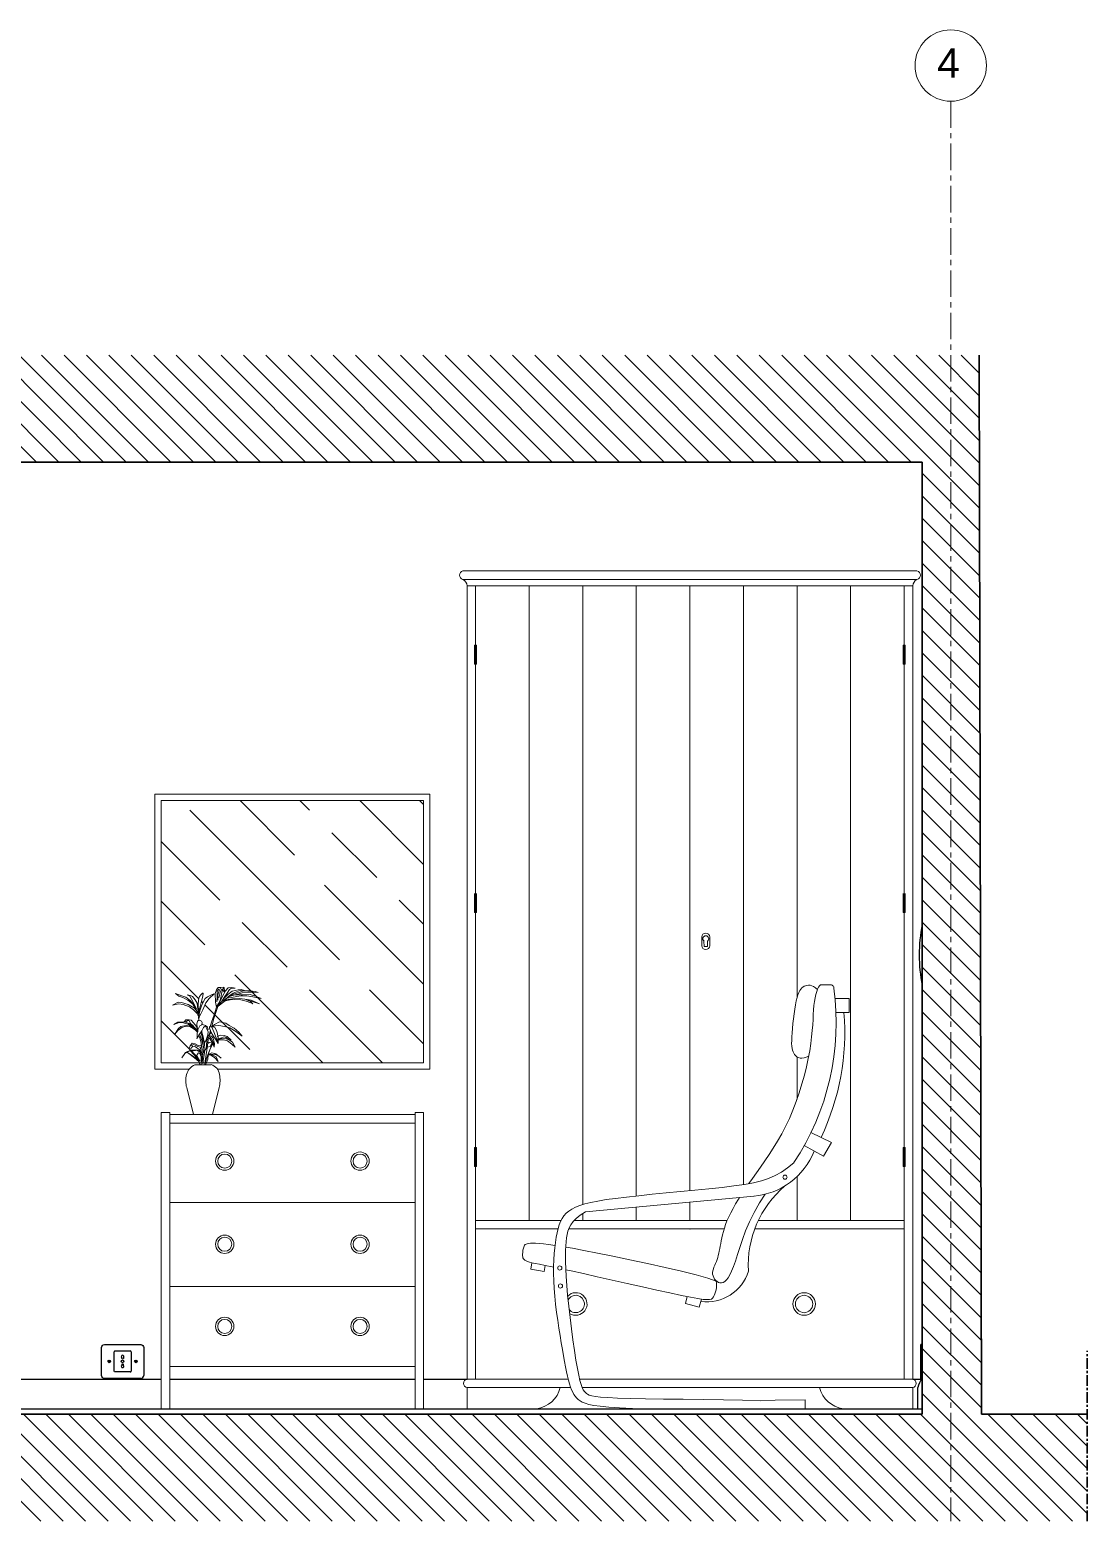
# Model space of a CAD drawing. Header units: inches. Extents: x 5820 to 9019, y 1381 to 2716.
# Drawn here: x 6225.7 to 6475.7, y 2363.1 to 2715.6 of the extents above; entities that cross this region are included whole.
import ezdxf

# ---------------------------------------------------------------- set-up
doc = ezdxf.new("R2010")
doc.units = ezdxf.units.IN
doc.header["$MEASUREMENT"] = 0
doc.linetypes.add('CENTERX2', pattern=[4, 2.5, -0.5, 0.5, -0.5])
for name, color, linetype, lineweight in [('A-FURN', 9, 'Continuous', 18), ('A-WALL-FULL', 7, 'Continuous', 35), ('G-ANNO-DIM', 3, 'Continuous', 18)]:
    doc.layers.add(name, color=color, linetype=linetype, lineweight=lineweight)
doc.layers.add('ACCESSORI', color=2, linetype='Continuous')
doc.layers.add('PAVIMENTAZIONE', color=1, linetype='Continuous')
doc.styles.add('ARIAL', font='Arial.ttf')

msp = doc.modelspace()

# ---------------------------------------------------------------- hatches: boundary and pattern name
at = {"layer": 'A-FURN'}
h = msp.add_hatch(dxfattribs=at)
h.set_pattern_fill('GOST_WOOD', color=256, scale=5, angle=225)
h.set_pattern_definition([(315, (7960.573, -4766.243), (-21.2132, -21.2132), [50, -10]), (315, (7946.43, -4766.243), (-21.2132, -21.2132), [30, -7.5, 15, -7.5]), (315, (7928.753, -4762.707), (-21.2132, -21.2132), [50, -10])])
h.paths.add_polyline_path([(6256.76, 2533.41), (6256.76, 2471.41), (6267.08, 2471.41), (6267.61, 2474.99), (6267.72, 2475.91), (6268.09, 2476.22), (6269.04, 2476.3), (6269.02, 2476.36), (6268.62, 2477.13), (6267.99, 2477.94), (6267.99, 2477.93), (6267.66, 2477.4), (6267.42, 2476.75), (6267.04, 2476.41), (6266.96, 2475.76), (6266.88, 2476.26), (6267.42, 2476.75), (6267.66, 2477.4), (6267.99, 2477.94), (6268.62, 2477.13), (6269.1, 2476.21), (6268.68, 2475.45), (6268.26, 2474.5), (6267.9, 2473.45), (6267.89, 2473.39), (6267.94, 2473.39), (6268.7, 2473.75), (6269.66, 2473.59), (6270.93, 2472.55), (6270.11, 2473.17), (6269.23, 2473.48), (6267.94, 2473.39), (6267.92, 2473.38), (6268.97, 2473.25), (6269.7, 2472.86), (6270.41, 2471.41), (6318.76, 2471.41), (6318.76, 2533.41)])
h.paths.add_polyline_path([(6270.98, 2485.87), (6270.94, 2485.83), (6270.95, 2485.84)], flags=16)
h.paths.add_polyline_path([(6265.36, 2478.89), (6265.44, 2478.84), (6265.39, 2479.02)], flags=16)
h.paths.add_polyline_path([(6269.3, 2487.7), (6268.07, 2486.66), (6267.28, 2485.64), (6266.59, 2483.94), (6266.1, 2482.97), (6265.74, 2482.28), (6265.63, 2481.54), (6265.63, 2481.54), (6265.6, 2481.34), (6265.54, 2482.39), (6265.15, 2483.15), (6264.39, 2483.94), (6263.42, 2484.67), (6261.93, 2485.2), (6260.88, 2485.38), (6259.43, 2485.04), (6260.77, 2485.73), (6261.5, 2485.65), (6263.15, 2485.21), (6264.81, 2484.22), (6264.16, 2485.35), (6263.06, 2486.27), (6261.85, 2486.84), (6260.94, 2487.17), (6260.12, 2487.8), (6261.65, 2487.24), (6262.55, 2486.95), (6263.57, 2486.16), (6264.07, 2485.61), (6264.88, 2484.48), (6264.27, 2485.78), (6263.83, 2486.61), (6263.5, 2487.15), (6262.91, 2487.52), (6263.69, 2487.32), (6264.1, 2487.14), (6264.79, 2486.3), (6265.21, 2485.5), (6265.35, 2484.73), (6265.56, 2483.03), (6265.6, 2482.96), (6265.49, 2485.04), (6265.58, 2486.28), (6265.81, 2487.14), (6266.22, 2487.56), (6266.63, 2487.96), (6266.6, 2487.19), (6266.26, 2486.01), (6265.91, 2484.4), (6265.62, 2483.62), (6265.62, 2482.92), (6265.68, 2482.8), (6265.9, 2483.69), (6266.26, 2484.92), (6266.74, 2485.92), (6267.13, 2486.63), (6267.68, 2486.99), (6268.78, 2487.58)], flags=16)
h.paths.add_polyline_path([(6272.67, 2476.93), (6272.78, 2476.91), (6272.66, 2476.94)], flags=16)
h.paths.add_polyline_path([(6268.71, 2479.99), (6268.65, 2479.95), (6268.68, 2479.89)], flags=16)
at = {"layer": 'A-WALL-FULL', "true_color": 0xc7c8ca}
h = msp.add_hatch(dxfattribs=at)
h.set_pattern_fill('ANSI31', color=9, scale=30, angle=270)
h.paths.add_polyline_path([(6450.16, 2638.67), (5844.49, 2638.67), (5844.94, 2388.39), (5833.3, 2388.39), (5819.94, 2388.39), (5819.94, 2363.1), (6475.7, 2363.1), (6475.7, 2388.39), (6450.7, 2388.39)])
h.paths.add_polyline_path([(6436.69, 2613.39), (6436.69, 2388.39), (5858.94, 2388.39), (5858.94, 2389.69), (5858.94, 2396.69), (5858.94, 2613.39)], flags=16)
edge = h.paths.add_edge_path(flags=0)
edge.add_spline(control_points=[(6243.3, 2396.86), (6242.97, 2396.86), (6242.6, 2397.23), (6242.6, 2397.56)], knot_values=[0, 0, 0, 0, 0.989949, 0.989949, 0.989949, 0.989949], degree=3, periodic=0)
edge.add_line((6242.6, 2397.56), (6242.6, 2404.86))
edge.add_line((6242.6, 2404.86), (6252.6, 2404.86))
edge.add_line((6252.6, 2404.86), (6252.6, 2396.86))
edge.add_line((6252.6, 2396.86), (6243.3, 2396.86))
edge.add_line((6243.3, 2396.86), (6117.36, 2396.69))
edge.add_line((6117.36, 2396.69), (6243.02, 2396.69))
h.paths.add_polyline_path([(5887.24, 2490.19), (5881.3, 2490.19, 1.155621)], flags=0)
h.paths.add_polyline_path([(6097.29, 2490.19), (6091.35, 2490.19, 1.155621)], flags=0)
h.paths.add_polyline_path([(6078.82, 2515.19), (6109.82, 2515.19), (6109.82, 2490.69), (6097.62, 2490.69), (6097.61, 2489.85), (6097.32, 2489.85), (6097.32, 2490.69), (6078.82, 2490.69)], flags=0)
edge = h.paths.add_edge_path(flags=0)
edge.add_line((6059.53, 2484.69), (6064.53, 2484.69))
edge.add_line((6064.53, 2484.69), (6064.53, 2421.69))
edge.add_line((6064.53, 2421.69), (6064.53, 2396.69))
edge.add_line((6064.53, 2396.69), (6071.28, 2396.69))
edge.add_line((6071.28, 2396.69), (6071.28, 2409.01))
edge.add_line((6071.28, 2409.01), (6070.88, 2409.01))
edge.add_line((6070.88, 2409.01), (6070.88, 2429.51))
edge.add_line((6070.88, 2429.51), (6071.28, 2429.51))
edge.add_line((6071.28, 2429.51), (6071.28, 2449.69))
edge.add_line((6071.28, 2449.69), (6070.32, 2450.19))
edge.add_line((6070.32, 2450.19), (6070.32, 2451.69))
edge.add_line((6070.32, 2451.69), (6085.57, 2451.69))
edge.add_line((6085.57, 2451.69), (6085.57, 2452.69))
edge.add_line((6085.57, 2452.69), (6084.57, 2452.69))
edge.add_line((6084.57, 2452.69), (6084.57, 2453.19))
edge.add_line((6084.57, 2453.19), (6091.31, 2453.19))
edge.add_spline(control_points=[(6091.31, 2453.19), (6091.93, 2454.75), (6092.6, 2456.51), (6093.32, 2458.51)], knot_values=[0.000013, 0.000013, 0.000013, 0.000013, 2.248222, 2.248222, 2.248222, 2.248222], degree=3, periodic=0)
edge.add_line((6093.32, 2458.51), (6093.32, 2484.93))
edge.add_line((6093.32, 2484.93), (6095.32, 2484.93))
edge.add_line((6095.32, 2484.93), (6095.32, 2454.19))
edge.add_arc((6095.32, 2453.69), 0.5, -90, 90, ccw=False)
edge.add_line((6095.32, 2453.19), (6103.57, 2453.19))
edge.add_line((6103.57, 2453.19), (6103.57, 2451.69))
edge.add_line((6103.57, 2451.69), (6118.32, 2451.69))
edge.add_line((6118.32, 2451.69), (6118.32, 2450.19))
edge.add_line((6118.32, 2450.19), (6117.36, 2449.69))
edge.add_line((6117.36, 2449.69), (6117.36, 2429.51))
edge.add_line((6117.36, 2429.51), (6117.72, 2429.51))
edge.add_line((6117.72, 2429.51), (6117.72, 2409.01))
edge.add_line((6117.72, 2409.01), (6117.36, 2389.69))
edge.add_line((6117.36, 2389.69), (6113.36, 2389.69))
edge.add_line((6113.36, 2389.69), (6113.36, 2396.69))
edge.add_line((6113.36, 2396.69), (6075.28, 2396.69))
edge.add_line((6075.28, 2396.69), (6075.28, 2409.01))
edge.add_line((6075.28, 2409.01), (6071.28, 2409.01))
edge.add_line((6071.28, 2409.01), (6071.28, 2396.69))
edge.add_line((6071.28, 2396.69), (6064.53, 2396.69))
edge.add_line((6064.53, 2396.69), (6064.53, 2421.69))
edge.add_line((6064.53, 2421.69), (6059.53, 2421.69))
edge.add_line((6059.53, 2421.69), (6059.53, 2396.69))
edge.add_line((6059.53, 2396.69), (5921.8, 2396.69))
edge.add_line((5921.8, 2396.69), (5921.8, 2421.69))
edge.add_line((5921.8, 2421.69), (5916.71, 2421.69))
edge.add_line((5916.71, 2421.69), (5916.78, 2396.69))
edge.add_line((5916.78, 2396.69), (5907.32, 2396.69))
edge.add_line((5907.32, 2396.69), (5907.32, 2389.69))
edge.add_line((5907.32, 2389.69), (5903.32, 2389.69))
edge.add_line((5903.32, 2389.69), (5903.32, 2396.69))
edge.add_line((5903.32, 2396.69), (5865.23, 2396.69))
edge.add_line((5865.23, 2396.69), (5865.23, 2389.69))
edge.add_line((5865.23, 2389.69), (5861.23, 2389.69))
edge.add_line((5861.23, 2389.69), (5861.23, 2409.01))
edge.add_line((5861.23, 2409.01), (5860.83, 2409.01))
edge.add_line((5860.83, 2409.01), (5860.83, 2429.51))
edge.add_line((5860.83, 2429.51), (5861.23, 2429.51))
edge.add_line((5861.23, 2429.51), (5861.23, 2449.69))
edge.add_line((5861.23, 2449.69), (5860.27, 2450.19))
edge.add_line((5860.27, 2450.19), (5860.27, 2451.69))
edge.add_line((5860.27, 2451.69), (5875.02, 2451.69))
edge.add_line((5875.02, 2451.69), (5875.02, 2452.69))
edge.add_line((5875.02, 2452.69), (5874.02, 2452.69))
edge.add_line((5874.02, 2452.69), (5874.02, 2453.19))
edge.add_line((5874.02, 2453.19), (5883.27, 2453.19))
edge.add_arc((5883.27, 2453.69), 0.5, 90, 270, ccw=False)
edge.add_line((5883.27, 2454.19), (5883.27, 2484.93))
edge.add_line((5883.27, 2484.93), (5885.27, 2484.93))
edge.add_line((5885.27, 2484.93), (5885.27, 2458.51))
edge.add_spline(control_points=[(5885.27, 2458.51), (5886, 2456.51), (5886.67, 2454.75), (5887.28, 2453.19)], knot_values=[0.000013, 0.000013, 0.000013, 0.000013, 2.248222, 2.248222, 2.248222, 2.248222], degree=3, periodic=0)
edge.add_line((5887.28, 2453.19), (5894.02, 2453.19))
edge.add_line((5894.02, 2453.19), (5894.02, 2452.69))
edge.add_line((5894.02, 2452.69), (5893.02, 2452.69))
edge.add_line((5893.02, 2452.69), (5893.02, 2451.69))
edge.add_line((5893.02, 2451.69), (5908.27, 2451.69))
edge.add_line((5908.27, 2451.69), (5908.27, 2450.19))
edge.add_line((5908.27, 2450.19), (5907.32, 2449.69))
edge.add_line((5907.32, 2449.69), (5907.32, 2429.51))
edge.add_line((5907.32, 2429.51), (5907.67, 2429.51))
edge.add_line((5907.67, 2429.51), (5907.67, 2409.01))
edge.add_line((5907.67, 2409.01), (5907.44, 2396.69))
edge.add_line((5907.44, 2396.69), (5916.78, 2396.69))
edge.add_line((5916.78, 2396.69), (5916.71, 2421.69))
edge.add_line((5916.71, 2421.69), (5916.71, 2484.69))
edge.add_line((5916.71, 2484.69), (5921.71, 2484.69))
edge.add_line((5921.71, 2484.69), (6059.53, 2484.69))
h.paths.add_polyline_path([(6059.53, 2479.69), (6059.53, 2446.02, 0.073234), (6057.59, 2446.27), (5993.17, 2446.27), (5993.17, 2446.27), (5988.27, 2446.27), (5922.68, 2446.27, 0.033067), (5921.75, 2446.02), (5921.72, 2479.69)], flags=0)
h.paths.add_polyline_path([(5987.78, 2455.46), (5988.24, 2455.46), (5988.24, 2457.06), (5987.78, 2457.06)], flags=0)
h.paths.add_polyline_path([(5880.98, 2490.69), (5880.99, 2489.85), (5881.27, 2489.85), (5881.27, 2490.69)], flags=0)
h.paths.add_polyline_path([(5899.77, 2515.19), (5899.77, 2514.69), (5868.77, 2514.69), (5868.77, 2515.19)], flags=0)
h.paths.add_polyline_path([(6180.6, 2588.39), (6185.98, 2588.39, 0.127701), (6185.98, 2582.08, -0.229639), (6194.6, 2562.39), (6166.6, 2562.39, -0.229639), (6175.21, 2582.08, 0.127701), (6175.21, 2588.39)], flags=0)
h.paths.add_polyline_path([(6114.47, 2450.19), (6114.47, 2449.69), (6117.36, 2449.69), (6118.32, 2450.19)], flags=0)
edge = h.paths.add_edge_path(flags=0)
edge.add_spline(control_points=[(6087.99, 2431.26), (6084.96, 2444.78), (6084.34, 2435.17), (6090.2, 2449.69)], knot_values=[3.909357, 3.909357, 3.909357, 3.909357, 30.280784, 30.280784, 30.280784, 30.280784], degree=3, periodic=0)
edge.add_spline(control_points=[(6088.17, 2431.26), (6084.5, 2446.3), (6085.5, 2435), (6090.24, 2449.69)], knot_values=[4.127704, 4.127704, 4.127704, 4.127704, 30.811741, 30.811741, 30.811741, 30.811741], degree=3, periodic=0)
edge.add_line((6088.17, 2431.26), (6087.99, 2431.26))
h.paths.add_polyline_path([(5904.42, 2450.19), (5904.42, 2449.69), (5907.32, 2449.69), (5908.27, 2450.19)], flags=0)
edge = h.paths.add_edge_path(flags=0)
edge.add_spline(control_points=[(5890.61, 2431.26), (5893.63, 2444.78), (5894.26, 2435.17), (5888.39, 2449.69)], knot_values=[3.909357, 3.909357, 3.909357, 3.909357, 30.280784, 30.280784, 30.280784, 30.280784], degree=3, periodic=0)
edge.add_spline(control_points=[(5890.42, 2431.26), (5894.09, 2446.3), (5893.1, 2435), (5888.35, 2449.69)], knot_values=[4.127704, 4.127704, 4.127704, 4.127704, 30.811741, 30.811741, 30.811741, 30.811741], degree=3, periodic=0)
edge.add_spline(control_points=[(5888.39, 2449.69), (5894.26, 2435.17), (5893.63, 2444.78), (5890.61, 2431.26)], knot_values=[3.909357, 3.909357, 3.909357, 3.909357, 30.280784, 30.280784, 30.280784, 30.280784], degree=3, periodic=0)
edge.add_line((5890.61, 2431.26), (5890.42, 2431.26))
edge.add_spline(control_points=[(5890.42, 2431.26), (5894.09, 2446.3), (5893.1, 2435), (5888.35, 2449.69)], knot_values=[4.127704, 4.127704, 4.127704, 4.127704, 30.811741, 30.811741, 30.811741, 30.811741], degree=3, periodic=0)
h.paths.add_polyline_path([(6096.77, 2419.26, -1), (6091.83, 2419.26, -1)], flags=0)
h.paths.add_polyline_path([(6095.89, 2419.26, -1), (6092.71, 2419.26, -1)], flags=0)
edge = h.paths.add_edge_path(flags=0)
edge.add_spline(control_points=[(6093.41, 2404.86), (6093.41, 2404.91), (6093.4, 2404.96), (6093.39, 2405.01)], knot_values=[39.851596, 39.851596, 39.851596, 39.851596, 39.887408, 39.887408, 39.887408, 39.887408], degree=3, periodic=0)
edge.add_line((6093.39, 2405.01), (6090.34, 2405.01))
edge.add_spline(control_points=[(6089.32, 2404.16), (6089.32, 2404.49), (6089.69, 2404.86), (6090.02, 2404.86)], knot_values=[0, 0, 0, 0, 0.989949, 0.989949, 0.989949, 0.989949], degree=3, periodic=0)
edge.add_line((6090.02, 2404.86), (6093.41, 2404.86))
edge = h.paths.add_edge_path(flags=0)
edge.add_spline(control_points=[(6089.32, 2397.56), (6089.32, 2397.23), (6089.69, 2396.86), (6090.02, 2396.86)], knot_values=[0, 0, 0, 0, 0.989949, 0.989949, 0.989949, 0.989949], degree=3, periodic=0)
edge.add_line((6090.02, 2396.86), (6098.62, 2396.86))
edge.add_spline(control_points=[(6098.62, 2396.86), (6098.95, 2396.86), (6099.32, 2397.23), (6099.32, 2397.56)], knot_values=[0, 0, 0, 0, 0.989949, 0.989949, 0.989949, 0.989949], degree=3, periodic=0)
edge.add_line((6099.32, 2397.19), (6099.32, 2397.56))
edge.add_spline(control_points=[(6099.32, 2397.56), (6099.32, 2397.23), (6098.95, 2396.86), (6098.62, 2396.86)], knot_values=[0, 0, 0, 0, 0.989949, 0.989949, 0.989949, 0.989949], degree=3, periodic=0)
edge.add_line((6098.99, 2396.86), (6089.32, 2396.86))
edge.add_line((6089.32, 2396.86), (6089.32, 2397.56))
h.paths.add_polyline_path([(6096.32, 2403.36), (6096.32, 2398.36), (6092.32, 2398.36), (6092.32, 2403.36)], flags=0)
edge = h.paths.add_edge_path(flags=0)
edge.add_ellipse((6094.32, 2400.86), major_axis=(0.05, -2.09), ratio=0.429278, start_angle=275.4074, end_angle=550.5138, ccw=False)
edge.add_ellipse((6094.32, 2400.86), major_axis=(0.05, -2.09), ratio=0.429278, start_angle=576.3121, end_angle=629.4003, ccw=False)
h.paths.add_polyline_path([(6091.47, 2400.86), (6090.87, 2400.86, 1)], flags=0)
h.paths.add_polyline_path([(6097.77, 2400.86), (6097.47, 2400.86), (6097.47, 2400.56, 2.414214), (6097.17, 2400.86, 1)], flags=0)
h.paths.add_polyline_path([(5886.72, 2419.26, -1), (5881.78, 2419.26, -1)], flags=0)
h.paths.add_polyline_path([(5885.84, 2419.26, -1), (5882.66, 2419.26, -1)], flags=0)
edge = h.paths.add_edge_path(flags=0)
edge.add_line((5903.32, 2405.01), (5888.87, 2405.01))
edge.add_spline(control_points=[(5888.57, 2404.86), (5888.9, 2404.86), (5889.27, 2404.49), (5889.27, 2404.16)], knot_values=[0, 0, 0, 0, 0.989949, 0.989949, 0.989949, 0.989949], degree=3, periodic=0)
edge.add_line((5889.27, 2404.16), (5889.27, 2396.86))
edge.add_line((5889.27, 2396.86), (5879.27, 2396.86))
edge.add_line((5879.27, 2396.86), (5879.27, 2404.86))
edge.add_line((5879.27, 2404.86), (5884.78, 2404.86))
edge.add_spline(control_points=[(5884.78, 2404.86), (5884.79, 2404.91), (5884.8, 2404.96), (5884.81, 2405.01)], knot_values=[39.876572, 39.876572, 39.876572, 39.876572, 39.912608, 39.912608, 39.912608, 39.912608], degree=3, periodic=0)
edge.add_line((5884.81, 2405.01), (5884.81, 2405.01))
edge.add_spline(control_points=[(5884.55, 2403.36), (5884.63, 2403.87), (5884.71, 2404.37), (5884.78, 2404.86)], knot_values=[39.912608, 39.912608, 39.912608, 39.912608, 40.263903, 40.263903, 40.263903, 40.263903], degree=3, periodic=0)
edge.add_line((5884.78, 2404.86), (5885.18, 2404.86))
edge.add_spline(control_points=[(5885.18, 2404.86), (5885.19, 2404.91), (5885.19, 2404.96), (5885.2, 2405.01)], knot_values=[39.851596, 39.851596, 39.851596, 39.851596, 39.887407, 39.887407, 39.887407, 39.887407], degree=3, periodic=0)
edge.add_line((5885.2, 2405.01), (5885.2, 2405.01))
edge.add_spline(control_points=[(5884.96, 2403.36), (5885.04, 2403.87), (5885.11, 2404.37), (5885.18, 2404.86)], knot_values=[39.887407, 39.887407, 39.887407, 39.887407, 40.236568, 40.236568, 40.236568, 40.236568], degree=3, periodic=0)
edge.add_line((5885.18, 2404.86), (5888.57, 2404.86))
edge.add_line((5888.57, 2404.86), (5903.32, 2405.01))
edge = h.paths.add_edge_path(flags=0)
edge.add_ellipse((6261.89, 2467.34), major_axis=(-6.19, 6.19), ratio=1, start_angle=213.2649, end_angle=233.8148, ccw=False)
edge.add_ellipse((6267.79, 2468.32), major_axis=(1.96, 1.96), ratio=1, start_angle=322.4223, end_angle=349.9648, ccw=False)
h.paths.add_polyline_path([(6318.76, 2471.41), (6267.4, 2471.41), (6267.23, 2470.99), (6268.53, 2470.99)], flags=0)
h.paths.add_polyline_path([(6353.55, 2394.68), (6353.67, 2394.42), (6353.58, 2394.68)], flags=0)
edge = h.paths.add_edge_path(flags=0)
edge.add_line((6263.33, 2469.91), (6263.18, 2469.91))
edge.add_ellipse((6266.1, 2467.81), major_axis=(-2.45, 2.45), ratio=1, start_angle=7.8992, end_angle=30.8632)
edge.add_ellipse((6266.1, 2467.81), major_axis=(-2.45, 2.45), ratio=1, start_angle=-21.1645, end_angle=7.8992)
h.paths.add_polyline_path([(5886.27, 2398.36), (5882.27, 2398.36), (5882.27, 2403.36), (5884.55, 2403.36), (5886.27, 2403.36)], flags=0)
edge = h.paths.add_edge_path(flags=0)
edge.add_ellipse((5884.27, 2400.86), major_axis=(-0.05, -2.09), ratio=0.429278, start_angle=-190.5138, end_angle=84.5926)
edge.add_ellipse((5884.27, 2400.86), major_axis=(-0.05, -2.09), ratio=0.429278, start_angle=-269.4003, end_angle=-216.3121)
h.paths.add_polyline_path([(5887.43, 2400.86), (5887.43, 2400.56, 2.414214), (5887.13, 2400.86, 1), (5887.73, 2400.86)], flags=0)

# ---------------------------------------------------------------- linework, layer by layer
at = {"layer": 'A-FURN'}
for p, q in [((6328.08, 2587.68), (6435.44, 2587.68)), ((6435.44, 2585.68), (6328.08, 2585.68)), ((6434.44, 2584.18), (6329.08, 2584.18)), ((6329.08, 2584.18), (6329.08, 2396.68)), ((6331.08, 2584.18), (6331.08, 2396.68)), ((6343.75, 2584.18), (6343.75, 2434.18)), ((6356.42, 2584.18), (6356.42, 2437.93)), ((6369.09, 2584.18), (6369.09, 2439.97)), ((6381.76, 2441.21), (6381.76, 2584.18)), ((6394.43, 2584.18), (6394.43, 2442.67)), ((6407.1, 2584.18), (6407.1, 2486.85)), ((6419.77, 2584.18), (6419.77, 2434.18)), ((6434.44, 2584.18), (6432.44, 2584.18)), ((6432.44, 2584.18), (6432.44, 2396.68)), ((6434.44, 2396.68), (6434.44, 2584.18)), ((6330.83, 2565.63), (6330.83, 2570.13)), ((6331.33, 2570.13), (6330.83, 2570.13)), ((6331.33, 2565.63), (6331.33, 2570.13)), ((6432.19, 2565.63), (6432.19, 2570.13)), ((6432.69, 2570.13), (6432.19, 2570.13)), ((6432.69, 2565.63), (6432.69, 2570.13)), ((6330.83, 2568.63), (6331.33, 2568.63)), ((6331.33, 2567.13), (6330.83, 2567.13)), ((6432.19, 2568.63), (6432.69, 2568.63)), ((6432.69, 2567.13), (6432.19, 2567.13)), ((6330.83, 2565.63), (6331.33, 2565.63)), ((6432.19, 2565.63), (6432.69, 2565.63)), ((6320.26, 2534.91), (6255.26, 2534.91)), ((6255.26, 2534.91), (6255.26, 2469.91)), ((6320.26, 2469.91), (6320.26, 2534.91)), ((6256.76, 2471.41), (6256.76, 2533.41)), ((6256.76, 2533.41), (6318.76, 2533.41)), ((6318.76, 2533.41), (6318.76, 2471.41)), ((6330.83, 2511.43), (6330.83, 2506.93)), ((6331.33, 2510.13), (6330.83, 2510.13)), ((6331.33, 2506.93), (6331.33, 2511.43)), ((6432.19, 2511.43), (6432.19, 2506.93)), ((6432.69, 2510.13), (6432.19, 2510.13)), ((6432.69, 2506.93), (6432.69, 2511.43)), ((6330.83, 2508.63), (6331.33, 2508.63)), ((6331.33, 2508.43), (6330.83, 2508.43)), ((6330.83, 2506.93), (6331.33, 2506.93)), ((6432.19, 2508.63), (6432.69, 2508.63)), ((6432.69, 2508.43), (6432.19, 2508.43)), ((6432.19, 2506.93), (6432.69, 2506.93)), ((6384.54, 2501.19), (6384.54, 2499.08)), ((6386.47, 2501.19), (6386.47, 2499.08)), ((6318.76, 2471.41), (6256.76, 2471.41)), ((6264.69, 2470.99), (6268.53, 2470.99)), ((6407.1, 2472.86), (6407.1, 2462.84)), ((6255.26, 2469.91), (6263.33, 2469.91)), ((6270.06, 2469.91), (6320.26, 2469.91)), ((6264.35, 2459.18), (6262.76, 2465.56)), ((6270.46, 2465.56), (6268.86, 2459.18)), ((6256.76, 2459.68), (6256.76, 2389.68)), ((6256.76, 2459.68), (6258.76, 2459.68)), ((6258.76, 2459.68), (6258.76, 2389.68)), ((6316.76, 2459.18), (6258.76, 2459.18)), ((6258.76, 2457.18), (6316.76, 2457.18)), ((6316.76, 2389.68), (6316.76, 2459.68)), ((6316.76, 2459.68), (6318.76, 2459.68)), ((6318.76, 2389.68), (6318.76, 2459.68)), ((6415.23, 2452.62), (6410.39, 2454.95)), ((6330.83, 2446.93), (6330.83, 2451.43)), ((6331.33, 2451.43), (6330.83, 2451.43)), ((6330.83, 2449.93), (6331.33, 2449.93)), ((6331.33, 2446.93), (6331.33, 2451.43)), ((6413.36, 2449.34), (6408.8, 2451.87)), ((6415.23, 2452.62), (6413.36, 2449.34)), ((6432.19, 2451.43), (6432.19, 2446.93)), ((6432.69, 2451.43), (6432.19, 2451.43)), ((6432.19, 2449.93), (6432.69, 2449.93)), ((6432.69, 2446.93), (6432.69, 2451.43)), ((6331.33, 2448.43), (6330.83, 2448.43)), ((6330.83, 2446.93), (6331.33, 2446.93)), ((6403.4, 2445.59), (6404.86, 2446.6)), ((6404.86, 2446.6), (6406.36, 2447.83)), ((6432.69, 2448.43), (6432.19, 2448.43)), ((6432.19, 2446.93), (6432.69, 2446.93)), ((6432.19, 2446.93), (6432.44, 2446.93)), ((6392.17, 2442.35), (6394.63, 2442.7)), ((6394.63, 2442.7), (6396.78, 2443.09)), ((6396.78, 2443.09), (6398.67, 2443.54)), ((6398.67, 2443.54), (6400.36, 2444.09)), ((6400.36, 2444.09), (6401.92, 2444.76)), ((6401.92, 2444.76), (6403.4, 2445.59)), ((6407.1, 2444.56), (6407.1, 2434.18)), ((6396.99, 2439.88), (6357.08, 2436.23)), ((6360.02, 2438.77), (6361.96, 2439.09)), ((6361.96, 2439.09), (6364.2, 2439.4)), ((6364.2, 2439.4), (6366.76, 2439.71)), ((6366.76, 2439.71), (6369.66, 2440.03)), ((6369.66, 2440.03), (6372.82, 2440.35)), ((6372.82, 2440.35), (6376.15, 2440.67)), ((6376.15, 2440.67), (6379.56, 2441)), ((6379.56, 2441), (6382.96, 2441.33)), ((6382.96, 2441.33), (6386.25, 2441.66)), ((6386.25, 2441.66), (6389.35, 2442)), ((6389.35, 2442), (6392.17, 2442.35)), ((6258.76, 2438.4), (6316.76, 2438.4)), ((6351.95, 2435.3), (6352.47, 2435.88)), ((6352.47, 2435.88), (6353.09, 2436.4)), ((6353.09, 2436.4), (6353.82, 2436.87)), ((6353.82, 2436.87), (6354.69, 2437.31)), ((6354.69, 2437.31), (6355.71, 2437.71)), ((6355.71, 2437.71), (6356.93, 2438.09)), ((6357.08, 2436.23), (6355.84, 2435.42)), ((6356.42, 2435.8), (6356.42, 2434.18)), ((6356.93, 2438.09), (6358.35, 2438.44)), ((6358.35, 2438.44), (6360.02, 2438.77)), ((6369.09, 2437.33), (6369.09, 2434.18)), ((6381.76, 2434.18), (6381.76, 2438.49)), ((6331.08, 2434.18), (6351.29, 2434.18)), ((6331.08, 2432.18), (6350.6, 2432.18)), ((6350.39, 2431.28), (6350.61, 2432.26)), ((6350.61, 2432.26), (6350.87, 2433.14)), ((6350.87, 2433.14), (6351.17, 2433.94)), ((6351.17, 2433.94), (6351.53, 2434.65)), ((6351.53, 2434.65), (6351.95, 2435.3)), ((6353.2, 2432.43), (6352.93, 2431.68)), ((6353.11, 2432.18), (6389.86, 2432.18)), ((6353.59, 2433.17), (6353.2, 2432.43)), ((6354.13, 2433.9), (6353.59, 2433.17)), ((6354.87, 2434.65), (6354.13, 2433.9)), ((6354.42, 2434.18), (6390.57, 2434.18)), ((6355.84, 2435.42), (6354.87, 2434.65)), ((6397.1, 2432.18), (6432.44, 2432.18)), ((6397.95, 2434.18), (6432.44, 2434.18)), ((6349.81, 2427.71), (6349.98, 2429)), ((6349.98, 2429), (6350.17, 2430.19)), ((6350.17, 2430.19), (6350.39, 2431.28)), ((6352.5, 2429.16), (6352.42, 2428.17)), ((6352.61, 2430.05), (6352.5, 2429.16)), ((6352.75, 2430.89), (6352.61, 2430.05)), ((6352.93, 2431.68), (6352.75, 2430.89)), ((6349.57, 2424.85), (6349.67, 2426.33)), ((6349.67, 2426.33), (6349.81, 2427.71)), ((6352.35, 2427.06), (6352.32, 2425.82)), ((6352.32, 2425.82), (6352.33, 2424.4)), ((6352.42, 2428.17), (6352.35, 2427.06)), ((6349.51, 2421.64), (6349.52, 2423.29)), ((6349.55, 2419.91), (6349.51, 2421.64)), ((6349.52, 2423.29), (6349.57, 2424.85)), ((6352.33, 2424.4), (6352.38, 2422.78)), ((6352.38, 2422.78), (6352.48, 2420.94)), ((6258.76, 2418.6), (6316.76, 2418.6)), ((6349.66, 2418.11), (6349.55, 2419.91)), ((6349.81, 2416.25), (6349.66, 2418.11)), ((6352.48, 2420.94), (6352.64, 2418.84)), ((6352.64, 2418.84), (6352.85, 2416.49)), ((6350.01, 2414.36), (6349.81, 2416.25)), ((6350.24, 2412.46), (6350.01, 2414.36)), ((6352.85, 2416.49), (6353.12, 2413.93)), ((6350.5, 2410.58), (6350.24, 2412.46)), ((6353.12, 2413.93), (6353.42, 2411.27)), ((6353.42, 2411.27), (6353.75, 2408.57)), ((6350.77, 2408.74), (6350.5, 2410.58)), ((6351.05, 2406.96), (6350.77, 2408.74)), ((6353.75, 2408.57), (6354.1, 2405.93)), ((6351.33, 2405.27), (6351.05, 2406.96)), ((6351.6, 2403.68), (6351.33, 2405.27)), ((6354.1, 2405.93), (6354.46, 2403.44)), ((6351.87, 2402.2), (6351.6, 2403.68)), ((6352.12, 2400.83), (6351.87, 2402.2)), ((6352.37, 2399.57), (6352.12, 2400.83)), ((6354.46, 2403.44), (6354.81, 2401.16)), ((6354.81, 2401.16), (6355.15, 2399.19)), ((6258.76, 2399.68), (6316.76, 2399.68)), ((6352.61, 2398.41), (6352.37, 2399.57)), ((6352.85, 2397.35), (6352.61, 2398.41)), ((6353.08, 2396.4), (6352.85, 2397.35)), ((6355.15, 2399.19), (6355.47, 2397.59)), ((6355.47, 2397.59), (6355.76, 2396.33)), ((6329.08, 2396.68), (6353.01, 2396.68)), ((6353.59, 2394.68), (6329.08, 2394.68)), ((6329.08, 2394.68), (6329.08, 2390.68)), ((6353.31, 2395.56), (6353.08, 2396.4)), ((6353.55, 2394.81), (6353.31, 2395.56)), ((6353.78, 2394.15), (6353.55, 2394.81)), ((6354.04, 2393.57), (6353.78, 2394.15)), ((6354.31, 2393.07), (6354.04, 2393.57)), ((6355.68, 2396.68), (6434.44, 2396.68)), ((6355.76, 2396.33), (6356.04, 2395.37)), ((6356.04, 2395.37), (6356.3, 2394.66)), ((6434.44, 2394.68), (6356.29, 2394.68)), ((6356.3, 2394.66), (6356.55, 2394.14)), ((6356.55, 2394.14), (6356.8, 2393.77)), ((6356.8, 2393.77), (6357.05, 2393.51)), ((6357.05, 2393.51), (6357.3, 2393.3)), ((6357.3, 2393.3), (6357.58, 2393.11)), ((6434.44, 2394.68), (6434.44, 2390.68)), ((6329.08, 2390.68), (6329.08, 2389.69)), ((6354.62, 2392.62), (6354.31, 2393.07)), ((6354.96, 2392.23), (6354.62, 2392.62)), ((6355.35, 2391.87), (6354.96, 2392.23)), ((6355.8, 2391.55), (6355.35, 2391.87)), ((6356.32, 2391.25), (6355.8, 2391.55)), ((6356.98, 2390.97), (6356.32, 2391.25)), ((6357.85, 2390.71), (6356.98, 2390.97)), ((6357.58, 2393.11), (6357.96, 2392.92)), ((6359.02, 2390.47), (6357.85, 2390.71)), ((6357.96, 2392.92), (6358.53, 2392.75)), ((6358.53, 2392.75), (6359.4, 2392.59)), ((6360.57, 2390.26), (6359.02, 2390.47)), ((6359.4, 2392.59), (6360.64, 2392.44)), ((6362.56, 2390.06), (6360.57, 2390.26)), ((6360.64, 2392.44), (6362.37, 2392.31)), ((6362.37, 2392.31), (6364.66, 2392.19)), ((6365.08, 2389.89), (6362.56, 2390.06)), ((6364.66, 2392.19), (6367.62, 2392.1)), ((6368.2, 2389.74), (6365.08, 2389.89)), ((6367.62, 2392.1), (6371.29, 2392.02)), ((6369.79, 2389.69), (6368.2, 2389.74)), ((6371.29, 2392.02), (6375.53, 2391.96)), ((6375.53, 2391.96), (6380.13, 2391.9)), ((6380.13, 2391.9), (6384.91, 2391.84)), ((6384.91, 2391.84), (6389.68, 2391.77)), ((6389.68, 2391.77), (6394.23, 2391.68)), ((6394.23, 2391.68), (6398.37, 2391.57)), ((6398.37, 2391.57), (6401.9, 2391.69)), ((6401.9, 2391.69), (6409, 2391.8)), ((6409, 2391.8), (6409, 2389.69)), ((6434.44, 2390.68), (6434.44, 2389.69))]:
    msp.add_line(p, q, dxfattribs=at)
for points in [[(6385.91, 2500.19), (6385.91, 2498.93), (6385.1, 2498.93), (6385.09, 2500.19)], [(6268.33, 2479.97), (6268.61, 2481.03), (6269.24, 2482.8), (6269.77, 2484.32), (6269.82, 2484.62), (6269.55, 2485.78), (6269.53, 2487.85), (6269.85, 2488.71), (6270.17, 2489.19), (6270.82, 2489.25), (6271.58, 2489.29), (6271.7, 2488.57), (6271.64, 2488.24), (6271.28, 2488.68), (6271.6, 2489.29), (6271.2, 2488.71), (6270.99, 2487.77), (6270.82, 2486.77), (6270.62, 2486.02), (6270.28, 2485.47), (6269.81, 2484.66), (6270.62, 2485.88), (6271.18, 2487.02), (6271.95, 2488.48), (6272.57, 2489.15), (6273.43, 2489.2), (6274.24, 2489.06), (6273.34, 2489.05), (6272.9, 2488.74), (6272.35, 2487.89), (6271.82, 2487.07), (6271.26, 2486.26), (6270.98, 2485.87), (6269.88, 2484.55), (6271.87, 2486.09), (6273.06, 2486.33), (6274.08, 2486.41), (6275.57, 2486.3), (6276.85, 2486.02), (6277.95, 2485.64), (6278.38, 2485.36), (6277.87, 2485.91), (6276.73, 2486.38), (6278.48, 2485.83), (6279.97, 2485.33), (6278.05, 2486.2), (6277.03, 2486.39), (6276.49, 2486.44), (6275.29, 2486.65), (6273.6, 2486.58), (6272.58, 2486.37), (6271.97, 2486.23), (6270.9, 2485.81)], [(6269.86, 2485.81), (6269.94, 2487.08), (6270, 2488.4), (6270.35, 2488.84)], [(6270.14, 2486.26), (6270.13, 2487.47), (6270.48, 2488.44), (6270.74, 2489.06)], [(6270.36, 2486.76), (6270.71, 2488.07), (6271.04, 2488.94)], [(6271.53, 2486.65), (6272.47, 2487.54), (6273.5, 2488.38), (6274.92, 2488.65), (6275.64, 2488.78), (6276.72, 2488.46), (6275.72, 2488.63), (6274.93, 2488.39), (6273.76, 2487.86), (6272.63, 2487.11), (6271.67, 2486.23), (6272.88, 2487.16), (6273.79, 2487.69), (6275.16, 2488.07), (6276.22, 2488.42), (6277.73, 2488.46), (6278.96, 2488.27), (6279.64, 2488.03), (6278.47, 2488.14), (6277.2, 2488.09), (6275.91, 2488), (6274.92, 2487.68), (6273.87, 2487.4), (6272.6, 2487.02), (6274.23, 2487.52), (6275.96, 2487.49), (6277.76, 2487.55), (6279.02, 2487.2), (6280.36, 2486.62), (6278.38, 2486.99), (6276.95, 2487.24), (6275.67, 2487.27), (6274.65, 2487.13), (6273.34, 2486.88), (6272.28, 2486.69), (6270.99, 2485.86)], [(6412.61, 2489.84), (6412.39, 2489.66), (6412.17, 2489.33), (6411.95, 2488.87), (6411.74, 2488.29), (6411.55, 2487.6), (6411.37, 2486.82), (6411.22, 2485.94), (6411.1, 2484.99), (6411.01, 2483.96), (6410.93, 2482.87), (6410.87, 2481.69), (6410.79, 2480.43), (6410.69, 2479.06), (6410.55, 2477.59), (6410.36, 2476), (6410.1, 2474.29), (6409.75, 2472.45), (6409.33, 2470.51), (6408.83, 2468.49), (6408.26, 2466.43), (6407.62, 2464.35), (6406.91, 2462.27), (6406.13, 2460.24), (6405.29, 2458.28), (6404.4, 2456.4), (6403.46, 2454.61), (6402.48, 2452.91), (6401.48, 2451.28), (6400.47, 2449.73), (6399.46, 2448.23), (6398.46, 2446.8), (6397.48, 2445.42), (6396.54, 2444.08), (6395.72, 2442.9)], [(6409.86, 2473.02), (6409.27, 2472.73), (6408.74, 2472.57), (6408.25, 2472.52), (6407.82, 2472.56), (6407.43, 2472.68), (6407.08, 2472.87), (6406.78, 2473.11), (6406.53, 2473.38), (6406.31, 2473.68), (6406.14, 2474.02), (6406.01, 2474.4), (6405.91, 2474.84), (6405.85, 2475.36), (6405.82, 2475.98), (6405.83, 2476.7), (6405.86, 2477.54), (6405.92, 2478.5), (6406.01, 2479.57), (6406.12, 2480.7), (6406.25, 2481.86), (6406.4, 2483.01), (6406.56, 2484.13), (6406.74, 2485.16), (6406.92, 2486.09), (6407.11, 2486.88), (6407.31, 2487.53), (6407.51, 2488.07), (6407.73, 2488.5), (6407.97, 2488.85), (6408.22, 2489.12), (6408.49, 2489.34), (6408.78, 2489.51), (6409.09, 2489.64), (6409.43, 2489.74), (6409.79, 2489.78), (6410.17, 2489.75), (6410.58, 2489.65), (6411, 2489.46), (6411.45, 2489.17), (6411.91, 2488.77)], [(6414.92, 2489.89), (6412.61, 2489.84)], [(6411.29, 2486.36), (6411.29, 2486.38)], [(6416.1, 2486.6), (6416.1, 2486.6), (6419.42, 2486.6), (6419.42, 2483.3), (6416.31, 2483.3)], [(6265.39, 2479.02), (6265.1, 2480.03), (6264.4, 2480.89), (6263.85, 2481.51), (6263.35, 2481.58), (6262.59, 2481.55), (6262.2, 2481.12), (6262.46, 2481.02), (6262.96, 2481.43), (6263.33, 2481.35), (6263.78, 2480.67), (6264.2, 2480.25), (6264.64, 2479.78), (6265.29, 2479.17), (6264.06, 2480.19), (6263.34, 2480.76), (6262.24, 2481.08), (6261.35, 2481.04), (6260.66, 2481.01), (6259.7, 2480.5), (6260.97, 2480.99), (6261.72, 2480.98), (6263.1, 2480.54), (6263.84, 2480.01), (6264.56, 2479.45), (6265.45, 2478.83), (6263.58, 2480.06), (6262.65, 2480.23), (6261.39, 2480.01), (6260.82, 2479.53), (6259.94, 2478.23), (6260.67, 2479.1), (6261.6, 2479.78), (6262.62, 2480.09), (6263.47, 2480.03), (6264.5, 2479.41), (6264.91, 2479.09), (6265.32, 2478.67)], [(6266.38, 2480.41), (6266.39, 2480.94), (6266.27, 2481.3), (6265.93, 2481.42), (6265.6, 2481.51), (6265.35, 2481.27), (6265.15, 2480.56), (6265.23, 2479.93), (6265.42, 2479.18)], [(6268.71, 2479.99), (6269.11, 2481.66), (6269.88, 2484.03), (6270.16, 2484.77)], [(6266.2, 2470.99), (6266.23, 2472.2), (6266.28, 2472.99), (6265.94, 2473.91), (6265.15, 2474.43), (6263.68, 2474.42), (6262.47, 2473.9), (6261.59, 2472.58), (6262.35, 2473.64), (6263.32, 2474.18), (6264.4, 2474.3), (6265.4, 2474.43), (6265.99, 2474.14), (6266.17, 2473.85), (6265.75, 2474.6), (6264.86, 2475.2), (6264.24, 2475.34), (6263.84, 2474.92), (6263.31, 2474.77), (6263.58, 2475.43), (6264.09, 2476.08), (6264.73, 2475.89), (6265.5, 2475.55), (6265.96, 2475.57), (6266.2, 2475.5), (6266.34, 2474.82), (6266.58, 2474.33), (6266.59, 2473.91), (6266.5, 2472.32), (6266.55, 2471.19), (6266.75, 2472.45), (6266.9, 2473.35), (6267.05, 2474.42), (6267.4, 2474.8), (6267.56, 2476.56), (6267.72, 2477.57), (6268.34, 2477.01), (6268.91, 2475.99), (6269.27, 2475.1), (6269.33, 2476), (6269.05, 2477.22), (6268.66, 2477.73), (6268.01, 2477.9), (6268.15, 2478.24), (6268.41, 2479.06), (6268.19, 2479.62), (6268.18, 2480.02), (6268.62, 2479.87), (6269.13, 2479.96), (6269.44, 2479.78), (6269.86, 2478.87), (6270.17, 2477.5), (6270.22, 2475.97), (6269.7, 2476.75), (6269.06, 2477.77), (6268.46, 2478.78), (6268.19, 2479.62), (6268.14, 2480.01)], [(6267.88, 2479.25), (6267.69, 2479.88), (6267.24, 2480.25), (6266.48, 2480.47), (6265.9, 2480.16), (6265.43, 2479.21), (6265.26, 2478.39), (6265.21, 2477.45), (6265.19, 2477.09), (6265.64, 2478), (6266.31, 2479.01), (6266.7, 2479.76), (6266.95, 2480.04), (6267.33, 2479.91), (6267.51, 2479.49), (6267.87, 2478.79), (6267.73, 2478.07), (6267.31, 2476.65)], [(6266.46, 2474.57), (6266.21, 2476.05), (6265.88, 2477.38), (6265.56, 2477.83)], [(6266.83, 2474.77), (6266.46, 2476.48), (6266.02, 2477.69), (6265.76, 2478.18)], [(6266.67, 2475.5), (6266.53, 2477.32), (6266.08, 2478.65)], [(6266.96, 2475.76), (6266.66, 2477.56), (6266.29, 2478.98)], [(6266.7, 2473.75), (6266.96, 2475.78), (6267.04, 2476.41), (6267.42, 2476.75), (6267.66, 2477.4), (6267.99, 2477.93), (6268.54, 2478.6)], [(6268.1, 2477.8), (6268.62, 2477.13), (6269.02, 2476.36), (6269.25, 2475.67)], [(6268.56, 2479.89), (6269.36, 2480.46), (6270.55, 2481.11), (6272.05, 2480.81), (6272.83, 2480.27), (6273.98, 2479.63), (6275.11, 2478.67), (6275.9, 2477.74), (6274.38, 2478.85), (6272.95, 2479.67), (6271.72, 2480.03), (6270.35, 2480.24), (6269.5, 2480.16), (6268.87, 2479.91)], [(6268.69, 2479.85), (6269.16, 2478.74), (6269.58, 2477.76), (6270.14, 2476.42)], [(6270, 2477.61), (6270.67, 2477.93), (6271.6, 2477.87), (6272.31, 2477.61), (6273.26, 2476.82), (6272.62, 2476.95), (6272.11, 2477.43), (6271.65, 2477.59), (6270.75, 2477.29), (6270.21, 2477.12), (6270.06, 2477.06)], [(6265.9, 2470.99), (6265.72, 2471.69), (6264.6, 2472.57), (6262.96, 2473.83), (6264.45, 2472.83), (6265.78, 2471.84), (6264.63, 2473.35), (6263.7, 2474.28), (6265.13, 2472.6), (6265.86, 2471.86), (6265.2, 2473.15), (6265.24, 2473.36), (6265.54, 2473.79), (6265.84, 2473.62), (6266.2, 2472.87), (6266.16, 2472.35), (6266.17, 2471.23), (6266.18, 2470.99)], [(6266.44, 2473.29), (6265.95, 2475.14), (6265.39, 2475.25), (6264.48, 2475.76), (6263.85, 2475.49)], [(6266.96, 2470.99), (6267.78, 2473.32), (6268.72, 2475.71), (6268.86, 2476.01)], [(6267.07, 2471.29), (6267.61, 2474.99), (6267.91, 2477.41)], [(6267.23, 2470.99), (6267.75, 2472.3), (6267.88, 2473.3), (6268.44, 2473.25), (6269.33, 2472.68), (6270.23, 2471.77), (6269.7, 2472.86), (6268.97, 2473.25), (6267.87, 2473.39), (6269.23, 2473.48), (6270.11, 2473.17), (6270.93, 2472.55), (6269.66, 2473.59), (6268.7, 2473.75), (6267.87, 2473.36), (6268.26, 2474.5), (6268.68, 2475.45), (6269.01, 2476.06)], [(6267.62, 2475.1), (6268.3, 2475.3), (6268.54, 2475.78), (6268.8, 2476.07)], [(6267.72, 2475.91), (6268.09, 2476.22), (6268.82, 2476.28)], [(6270.28, 2477.04), (6271.04, 2477.2), (6271.99, 2477.12), (6272.66, 2476.94), (6273.56, 2476.34), (6273.97, 2475.59), (6274.19, 2475.14), (6273.46, 2475.86), (6272.38, 2476.61), (6271.44, 2476.85), (6270.16, 2476.86)], [(6393.48, 2439.56), (6393.25, 2439.19), (6392.56, 2438.08), (6391.95, 2437.02), (6391.4, 2435.99), (6390.93, 2435.02), (6390.53, 2434.09), (6390.19, 2433.2), (6389.91, 2432.35), (6389.67, 2431.55), (6389.47, 2430.78), (6389.31, 2430.05), (6389.16, 2429.36), (6389.04, 2428.71), (6388.93, 2428.09), (6388.82, 2427.51), (6388.71, 2426.95), (6388.6, 2426.41), (6388.48, 2425.9), (6388.35, 2425.41), (6388.19, 2424.93), (6388.01, 2424.47), (6387.82, 2424.02), (6387.63, 2423.58), (6387.45, 2423.15), (6387.3, 2422.72), (6387.19, 2422.3), (6387.14, 2421.89), (6387.14, 2421.48), (6387.23, 2421.07), (6387.39, 2420.68), (6387.6, 2420.32), (6387.87, 2420), (6388.17, 2419.74), (6388.51, 2419.54), (6388.87, 2419.44), (6389.24, 2419.43), (6389.62, 2419.53), (6390, 2419.75), (6390.38, 2420.12), (6390.78, 2420.64), (6391.19, 2421.34), (6391.61, 2422.21), (6392.06, 2423.29), (6392.52, 2424.58), (6393.01, 2426.1), (6393.56, 2427.81), (6394.19, 2429.69), (6394.94, 2431.72), (6395.84, 2433.85), (6396.92, 2436.07), (6398.21, 2438.34), (6399.56, 2440.36)], [(6349.89, 2428.28), (6349.88, 2428.28), (6348.35, 2428.49), (6347.11, 2428.64), (6346.1, 2428.73), (6345.28, 2428.78), (6344.61, 2428.8), (6344.07, 2428.79), (6343.63, 2428.75), (6343.29, 2428.68), (6343.03, 2428.59), (6342.83, 2428.46), (6342.68, 2428.3), (6342.57, 2428.11), (6342.47, 2427.9), (6342.39, 2427.65), (6342.33, 2427.39), (6342.28, 2427.12), (6342.24, 2426.84), (6342.22, 2426.56), (6342.21, 2426.29), (6342.2, 2426.02), (6342.21, 2425.78), (6342.24, 2425.55), (6342.29, 2425.34), (6342.39, 2425.14), (6342.53, 2424.96), (6342.74, 2424.79), (6343.01, 2424.63), (6343.36, 2424.48), (6343.81, 2424.34), (6344.4, 2424.19), (6345.18, 2424.02), (6346.2, 2423.81), (6347.51, 2423.54), (6349.15, 2423.2), (6349.52, 2423.13)], [(6388, 2419.85), (6386.01, 2420.51), (6383.2, 2421.29), (6379.76, 2422.16), (6375.88, 2423.07), (6371.76, 2424), (6367.59, 2424.9), (6363.57, 2425.74), (6359.89, 2426.48), (6356.71, 2427.1), (6354.01, 2427.59), (6352.4, 2427.87)], [(6347.54, 2423.54), (6347.3, 2422.1), (6344.16, 2422.7), (6344.4, 2424.19)], [(6352.39, 2422.52), (6353.65, 2422.25), (6356.57, 2421.6), (6359.85, 2420.87), (6363.36, 2420.09), (6366.96, 2419.28), (6370.53, 2418.48), (6373.94, 2417.72), (6377.05, 2417.04), (6379.74, 2416.46), (6381.92, 2416.02), (6383.6, 2415.72), (6384.87, 2415.53), (6385.79, 2415.46), (6386.43, 2415.49), (6386.86, 2415.61), (6387.14, 2415.82), (6387.34, 2416.11), (6387.52, 2416.46), (6387.69, 2416.87), (6387.83, 2417.33), (6387.95, 2417.81), (6388.03, 2418.32), (6388.07, 2418.84), (6388.06, 2419.35), (6388, 2419.85)], [(6383.92, 2413.67), (6380.74, 2414.53), (6381.15, 2416.18)], [(6383.92, 2413.67), (6384.5, 2415.58)]]:
    msp.add_lwpolyline(points, dxfattribs=at)
msp.add_lwpolyline([(6265.6, 2481.34), (6265.54, 2482.39), (6265.15, 2483.15), (6264.39, 2483.94), (6263.42, 2484.67), (6261.93, 2485.2), (6260.88, 2485.38), (6259.43, 2485.04), (6260.77, 2485.73), (6261.5, 2485.65), (6263.15, 2485.21), (6264.62, 2484.34), (6265.32, 2483.51), (6265.71, 2482.74), (6264.87, 2484.12), (6264.16, 2485.35), (6263.06, 2486.27), (6261.85, 2486.84), (6260.94, 2487.17), (6260.12, 2487.8), (6261.65, 2487.24), (6262.55, 2486.95), (6263.57, 2486.16), (6264.07, 2485.61), (6264.78, 2484.62), (6265.07, 2484.07), (6264.27, 2485.78), (6263.83, 2486.61), (6263.5, 2487.15), (6262.91, 2487.52), (6263.69, 2487.32), (6264.1, 2487.14), (6264.79, 2486.3), (6265.21, 2485.5), (6265.35, 2484.73), (6265.62, 2482.57), (6265.49, 2485.04), (6265.58, 2486.28), (6265.81, 2487.14), (6266.22, 2487.56), (6266.54, 2487.87), (6266.63, 2487.9), (6266.6, 2487.19), (6266.26, 2486.01), (6265.91, 2484.4), (6265.62, 2483.62), (6265.62, 2482.57), (6265.9, 2483.69), (6266.26, 2484.92), (6266.74, 2485.92), (6267.13, 2486.63), (6267.68, 2486.99), (6268.78, 2487.58), (6269.3, 2487.7), (6268.07, 2486.66), (6267.28, 2485.64), (6266.59, 2483.94), (6266.1, 2482.97), (6265.74, 2482.28), (6265.66, 2481.75)], close=True, dxfattribs=at)
for centre, radius in [((6271.76, 2448.2), 2.16), ((6271.76, 2448.2), 1.66), ((6303.76, 2448.2), 2.16), ((6303.76, 2448.2), 1.66), ((6404.23, 2444.4), 0.494), ((6271.76, 2428.55), 2.16), ((6271.76, 2428.55), 1.66), ((6303.76, 2428.55), 2.16), ((6303.76, 2428.55), 1.66), ((6350.99, 2422.93), 0.494), ((6351.14, 2418.7), 0.494), ((6408.77, 2414.43), 2.67), ((6408.77, 2414.43), 2.05), ((6271.76, 2409.14), 2.16), ((6271.76, 2409.14), 1.66), ((6303.76, 2409.14), 2.16), ((6303.76, 2409.14), 1.66)]:
    msp.add_circle(centre, radius, dxfattribs=at)
for centre, radius, start, end in [((6328.28, 2586.68), 1.02, 101.1471, 258.8529), ((6435.25, 2586.68), 1.02, 281.1471, 78.8529), ((6327.15, 2583.98), 1.95, 6.0828, 61.2973), ((6436.38, 2583.98), 1.95, 118.7027, 173.9172), ((6385.51, 2501.12), 0.965, 4.3312, 175.6688), ((6385.51, 2499.16), 0.965, 184.3312, 355.6688), ((6385.51, 2500.75), 0.695, 305.5465, 233.6543), ((6356.37, 2481.02), 59.99, 326.4244, 7.6776), ((6414.98, 2489.05), 0.84, 358.621, 93.6077), ((6360.69, 2478.64), 57.69, 334.5028, 4.6352), ((6395.37, 2456.74), 16.91, 275.1544, 338.6462), ((6420.11, 2423.62), 24.55, 130.3741, 183.2633), ((6385.79, 2425.2), 10.25, 261.892, 343.0863), ((6354.77, 2414.43), 2.67, 236.9215, 135.4244), ((6354.77, 2414.43), 2.05, 220.3688, 151.9041), ((6329.28, 2395.68), 1.02, 101.1471, 258.8529), ((6344.67, 2396.23), 6.6, 277.6033, 346.4704), ((6418.85, 2396.23), 6.6, 193.5296, 262.3967), ((6434.25, 2395.68), 1.02, 281.1471, 78.8529)]:
    msp.add_arc(centre, radius, start, end, dxfattribs=at)
at = {"layer": 'A-FURN', "extrusion": (0, 0, -1)}
for centre, major_axis, start_param, end_param in [((6266.1, 2467.81), (-2.45, 2.45), 5.74452, 6.652576), ((6267.79, 2468.32), (1.96, 1.96), -0.516143, 0.655855), ((6268.86, 2467.17), (4.46, 4.46), 3.668913, 4.165838), ((6261.89, 2467.34), (-6.19, 6.19), 2.202348, 2.561011)]:
    msp.add_ellipse(centre, major_axis=major_axis, ratio=1, start_param=start_param, end_param=end_param, dxfattribs=at)
at = {"layer": 'A-FURN'}
msp.add_point((6381.76, 2432.18), dxfattribs=at)
at = {"layer": 'A-WALL-FULL'}
for p, q in [((6450.7, 2388.39), (6450.16, 2638.67)), ((6436.69, 2613.39), (5858.94, 2613.39)), ((6436.69, 2388.39), (5858.94, 2388.39)), ((6475.7, 2388.39), (6450.7, 2388.39))]:
    msp.add_line(p, q, dxfattribs=at)
msp.add_lwpolyline([(6436.69, 2613.39), (6436.69, 2388.39)], dxfattribs=at)
at = {"layer": 'A-WALL-FULL', "linetype": 'CENTERX2'}
msp.add_lwpolyline([(6475.7, 2363.1), (6475.7, 2403.39)], dxfattribs=at)
at = {"layer": 'ACCESSORI'}
for p, q in [((6247.4, 2401.53), (6247.4, 2401.81)), ((6247.8, 2401.81), (6247.8, 2401.53)), ((6247.4, 2400.19), (6247.4, 2399.91)), ((6247.8, 2399.91), (6247.8, 2400.19))]:
    msp.add_line(p, q, dxfattribs=at)
for points in [[(6436.69, 2489.69), (6436.69, 2504.13)], [(6242.6, 2397.56), (6242.6, 2404.16)], [(6243.3, 2404.86), (6251.9, 2404.86)], [(6252.6, 2404.16), (6252.6, 2397.56)], [(6436.69, 2404.86), (6436.39, 2404.86)], [(6436.69, 2396.86), (6436.39, 2396.86), (6436.39, 2404.86)], [(6436.69, 2404.86), (6436.69, 2396.86)], [(6244.15, 2400.86), (6244.75, 2400.86)], [(6244.45, 2400.86), (6244.45, 2401.16)], [(6244.45, 2400.86), (6244.45, 2400.56)], [(6245.6, 2398.56), (6245.6, 2403.16)], [(6245.8, 2403.36), (6249.4, 2403.36)], [(6249.6, 2403.16), (6249.6, 2398.56)], [(6250.46, 2400.86), (6251.06, 2400.86)], [(6250.76, 2400.86), (6250.76, 2401.16)], [(6250.76, 2400.86), (6250.76, 2400.56)], [(6251.9, 2396.86), (6243.3, 2396.86)], [(6249.4, 2398.36), (6245.8, 2398.36)]]:
    msp.add_lwpolyline(points, dxfattribs=at)
for centre in [(6244.45, 2400.86), (6247.6, 2400.86), (6250.76, 2400.86)]:
    msp.add_circle(centre, 0.3, dxfattribs=at)
for centre, radius, start, end in [((6473.57, 2496.91), 37.58, 168.9243, 191.0757), ((6247.6, 2402.03), 0.3, 311.8103, 228.1897), ((6247.6, 2399.69), 0.3, 131.8103, 48.1897)]:
    msp.add_arc(centre, radius, start, end, dxfattribs=at)
for points in [[(6242.6, 2404.16), (6242.6, 2404.49), (6242.97, 2404.86), (6243.3, 2404.86)], [(6251.9, 2404.86), (6252.23, 2404.86), (6252.6, 2404.49), (6252.6, 2404.16)], [(6245.8, 2403.36), (6245.71, 2403.36), (6245.6, 2403.25), (6245.6, 2403.16)], [(6247.4, 2401.53), (6247.4, 2401.4), (6247.8, 2401.4), (6247.8, 2401.53)], [(6247.4, 2400.19), (6247.4, 2400.32), (6247.8, 2400.32), (6247.8, 2400.19)], [(6249.6, 2403.16), (6249.6, 2403.25), (6249.5, 2403.36), (6249.4, 2403.36)], [(6243.3, 2396.86), (6242.97, 2396.86), (6242.6, 2397.23), (6242.6, 2397.56)], [(6245.8, 2398.36), (6245.71, 2398.36), (6245.6, 2398.47), (6245.6, 2398.56)], [(6249.4, 2398.36), (6249.5, 2398.36), (6249.6, 2398.47), (6249.6, 2398.56)], [(6251.9, 2396.86), (6252.23, 2396.86), (6252.6, 2397.23), (6252.6, 2397.56)]]:
    msp.add_open_spline(points, degree=3, dxfattribs=at)
at = {"layer": 'G-ANNO-DIM', "linetype": 'CENTERX2', "ltscale": 2.5}
msp.add_line((6443.44, 2698.67), (6443.44, 2363.1), dxfattribs=at)
at = {"layer": 'G-ANNO-DIM'}
msp.add_circle((6443.44, 2707.12), 8.44, dxfattribs=at)
at = {"layer": 'PAVIMENTAZIONE', "color": 1}
for p, q in [((6436.69, 2396.69), (6436.69, 2389.69)), ((6435.69, 2389.69), (6435.69, 2394.69))]:
    msp.add_line(p, q, dxfattribs=at)
for points in [[(6117.36, 2396.69), (6256.76, 2396.69)], [(6258.76, 2396.69), (6316.76, 2396.69)], [(6318.76, 2396.69), (6329.08, 2396.69)], [(6434.44, 2396.68), (6436.69, 2396.69)], [(5858.94, 2388.39), (5858.94, 2389.69), (6436.69, 2389.69), (6436.69, 2388.39)]]:
    msp.add_lwpolyline(points, dxfattribs=at)
msp.add_arc((6439.03, 2394.27), 3.37, 134.0361, 172.8338, dxfattribs=at)

# ---------------------------------------------------------------- texts
at = {"layer": 'G-ANNO-DIM', "linetype": 'CENTERX2', "ltscale": 5, "style": 'ARIAL'}
msp.add_attdef('4', (6440.2, 2704.23), '', height=6.99, dxfattribs=at)

doc.saveas('drawing.dxf')
